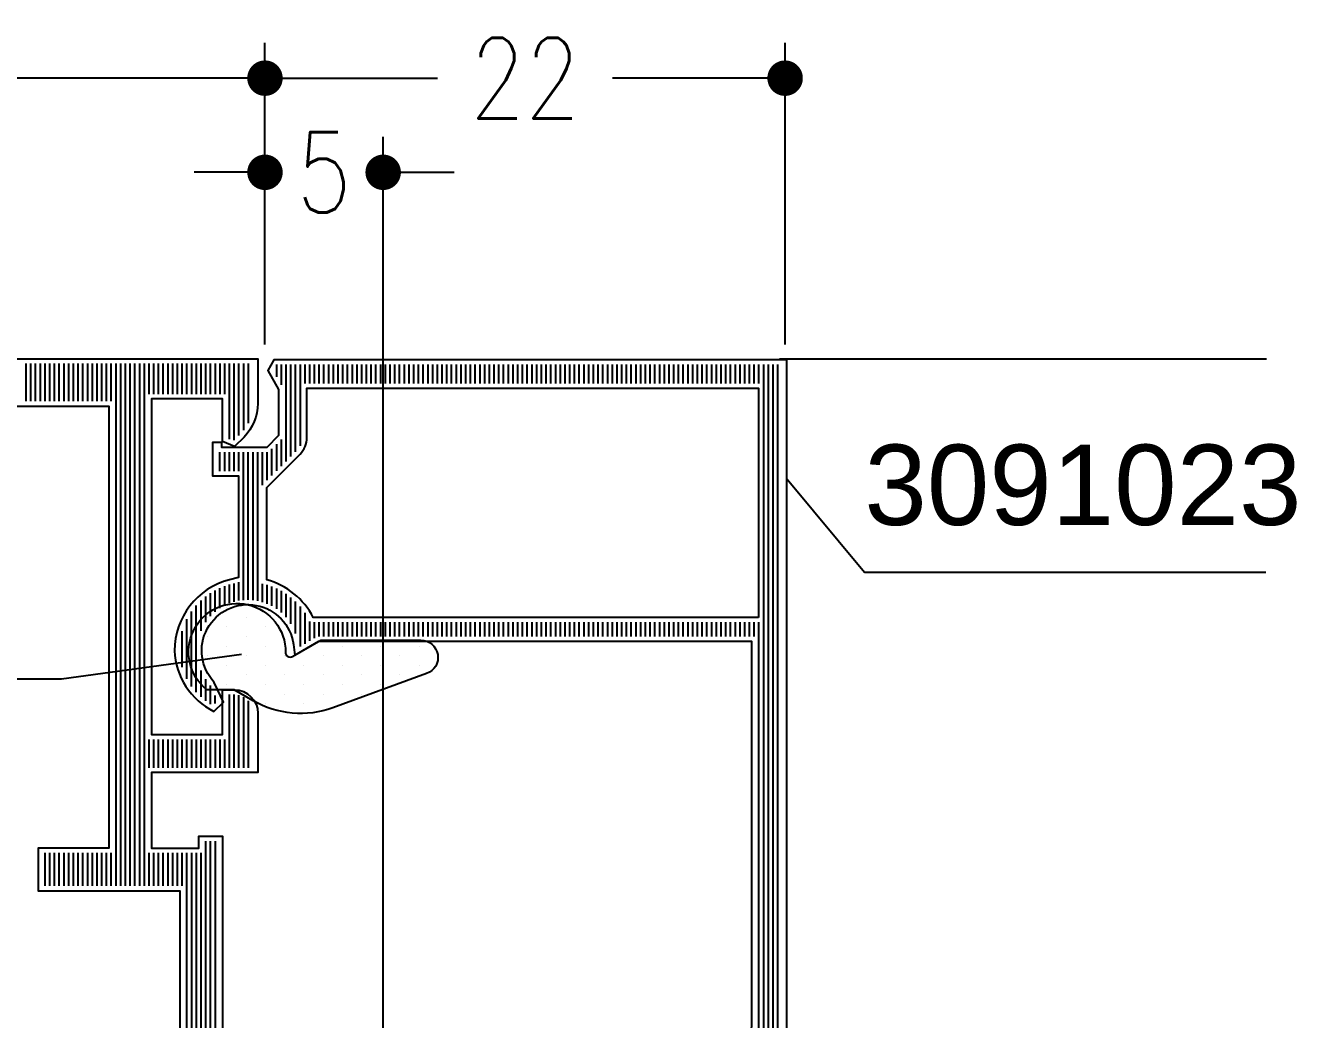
# Model space of a CAD drawing. Extents: x 14 to 627, y 30 to 279.
# Drawn here: x 40.8 to 67.68, y 85.3 to 106.33 of the extents above; entities that cross this region are included whole.
import ezdxf

# ---------------------------------------------------------------- set-up
doc = ezdxf.new("R2010")
doc.units = 0
doc.header["$LTSCALE"] = 6
doc.linetypes.add('AUSGEZOGEN', pattern=[0])
doc.layers.get('0').update_dxf_attribs({"color": 4, "linetype": 'CONTINUOUS'})
doc.layers.get('DEFPOINTS').update_dxf_attribs({"linetype": 'AUSGEZOGEN'})
for name, color, linetype in [('CONST18', 3, 'CONTINUOUS'), ('DICHT_PAR', 3, 'CONTINUOUS'), ('DICHT_SCH', 3, 'CONTINUOUS'), ('KH_NOR', 7, 'CONTINUOUS'), ('KH_SCH', 3, 'CONTINUOUS'), ('KN_NOR', 7, 'CONTINUOUS'), ('KN_SCH', 3, 'CONTINUOUS'), ('LLMASSE', 7, 'AUSGEZOGEN'), ('PNR', 7, 'CONTINUOUS')]:
    doc.layers.add(name, color=color, linetype=linetype)
doc.styles.get("Standard").update_dxf_attribs({"font": 'simplex.shx', "width": 0.8})
doc.styles.add('SWISSL', font='swissl.ttf')
doc.dimstyles.new('DOK-1ZU1-PUNKT', dxfattribs={"dimscale": 0, "dimtxt": 3, "dimasz": 1.5, "dimexe": 1.5, "dimexo": 0.6, "dimgap": 1.5, "dimtad": 0, "dimdsep": 46, "dimtxsty": 'Standard', "dimblk": 'PUNKT', "dimblk1": 'PUNKT', "dimblk2": 'PUNKT', "dimcen": 0, "dimclrd": 2, "dimclre": 2, "dimclrt": 7, "dimadec": 0, "dimazin": 0, "dimtfac": 0.7, "dimtdec": 4, "dimtofl": 0, "dimtmove": 0, "dimatfit": 3, "dimldrblk": 'PUNKT', "dimfxl": 1, "dimtolj": 1, "dimtzin": 0, "dimarcsym": 0})
doc.dimstyles.new('DOK-1ZU1-STRICH1', dxfattribs={"dimscale": 0, "dimtxt": 3, "dimasz": 1.5, "dimexe": 1.5, "dimexo": 0.6, "dimgap": 1.5, "dimtad": 0, "dimdsep": 46, "dimtxsty": 'Standard', "dimblk": 'PUNKT', "dimblk1": 'PUNKT', "dimblk2": 'PUNKT', "dimcen": 0, "dimclrd": 2, "dimclre": 2, "dimclrt": 7, "dimadec": 0, "dimazin": 0, "dimtfac": 0.7, "dimtdec": 4, "dimtofl": 0, "dimtmove": 0, "dimatfit": 3, "dimldrblk": 'PUNKT', "dimfxl": 1, "dimtolj": 1, "dimtzin": 0, "dimarcsym": 0})

# ---------------------------------------------------------------- blocks, each defined once
blk = doc.blocks.new('B-LL3091023')
at = {"layer": 'KN_SCH'}
h = blk.add_hatch(dxfattribs=at)
h.set_pattern_fill('_U', color=256, scale=0.2, style=0, pattern_type=0)
h.set_pattern_definition([(0, (-12.61524086824097, 13.02250327400434), (0, 0.2), [])])
edge = h.paths.add_edge_path()
edge.add_line((-0.2000000000508084, 21.80000000010276), (-0.2000000000002728, 0.4154700538897877))
edge.add_line((-0.2000000000002728, 0.4154700538897864), (-0.4500000000000046, 0.2711324865925331))
edge.add_line((-0.4500000000000046, 0.2711324865925331), (-1.192820323027558, 0.7000000000520148))
edge.add_line((-1.192820323027558, 0.7000000000520148), (-3.282842712474642, 0.7000000000520223))
edge.add_line((-3.282842712474642, 0.7000000000520223), (-3.900000000000007, 0.08284271252664044))
edge.add_line((-3.900000000000007, 0.08284271252664047), (-3.900000000000013, -2.099999999947969))
edge.add_line((-3.900000000000013, -2.099999999947969), (-3.700000000000003, -2.099999999947976))
edge.add_line((-3.700000000000001, -2.099999999952376), (-4.699999999974835, -2.099999999974347))
edge.add_line((-4.699999999974835, -2.099999999974347), (-4.700000000005605, -0.9999999999419789))
edge.add_line((-4.700000000005605, -0.9999999999419791), (-9.356532657103545, -1.000000000081714))
edge.add_line((-9.356532657103545, -1.000000000081714), (-9.492087073757995, -1.524999999012127))
edge.add_arc((-12.30000000000001, -0.7999999999479821), 2.900000000000001, 270.07901743651803, 345.52248783316634, ccw=False)
edge.add_arc((-12.18013563536853, -0.9023955340299898), 2.800000000000001, 209.2081415121933, 267.62840437548994, ccw=False)
edge.add_line((-14.62412332264705, -2.26874987475974), (-14.42924214632983, -2.069287902908246))
edge.add_line((-14.42924214632983, -2.069287902908246), (-13.75317870728195, -2.38454146193488))
edge.add_arc((-12.29999999921613, -0.8000000003222183), 2.150000000266381, 227.4761480923444, 442.3377443620211)
edge.add_line((-12.01333333336139, 1.330803187171447), (-12.16120394194022, 1.35069689423467))
edge.add_line((-12.16120394194022, 1.35069689423467), (-11.69999999999955, 2.149525554427094))
edge.add_line((-11.69999999999955, 2.149525554427095), (-11.70000000015551, 20.70000000020778))
edge.add_line((-11.70000000015551, 20.70000000020778), (-28.18578597814051, 20.70000000005208))
edge.add_arc((-28.18578597812918, 19.50000000005209), 1.199999999999996, 90.00000000054077, 134.9999999999997)
edge.add_line((-29.03431411555303, 20.34852813747595), (-31.79999954050232, 17.58284271252666))
edge.add_line((-31.79999954050232, 17.58284271252666), (-31.79999954050233, 16.71441194632815))
edge.add_arc((-33.59999895980678, 16.71441206424528), 1.799999419304456, 319.99994731550623, 359.9999962465799, ccw=False)
edge.add_line((-32.22112047092991, 15.5573934721695), (-33.14162906306896, 14.46037332601911))
edge.add_line((-33.14162906306897, 14.46037332601911), (-33.60125601057764, 14.84604548197373))
edge.add_line((-33.60125601057764, 14.84604548197373), (-32.39999954050234, 16.27764694336551))
edge.add_line((-32.39999954050234, 16.27764694336551), (-32.39999954050232, 17.70000000005204))
edge.add_line((-32.39999954050232, 17.70000000005204), (-33.57394863064956, 17.70000000005204))
edge.add_line((-33.57394863064956, 17.70000000005204), (-33.70205340977959, 17.96789280106483))
edge.add_arc((-34.71191328392486, 18.61610855635405), 1.200000262839086, 327.3041288734923, 390.0744969530656)
edge.add_line((-33.67346358042067, 19.2174594057805), (-33.37731379195502, 19.80000000005204))
edge.add_line((-33.37731379195502, 19.80000000005204), (-30.99999996572186, 19.80000000005204))
edge.add_line((-30.99999996572186, 19.80000000005204), (-31.00000030850324, 21.8000000000218))
edge.add_line((-31.00000030850324, 21.8000000000218), (-0.2000000000508066, 21.80000000010276))
edge = h.paths.add_edge_path(flags=16)
edge.add_line((-11.10000000015546, 20.99999999989506), (-11.09999999999899, 1.840075756540305))
edge.add_arc((-12.30000000000003, -0.7999999999480378), 2.900000000000001, 11.940543960609887, 65.55666457227989, ccw=False)
edge.add_line((-9.462747808177824, -0.19999999994798), (-5.314213562373069, -0.1999999999479796))
edge.add_line((-5.314213562373068, -0.1999999999479796), (-3.848528137423896, 1.265685425001232))
edge.add_arc((-3.282842712474652, 0.7000000000519995), 0.8000000000000005, 90.00000000000011, 135.0000000000005, ccw=False)
edge.add_line((-3.282842712474654, 1.500000000052001), (-1.000000000000002, 1.500000000052017))
edge.add_line((-1.000000000000002, 1.500000000052017), (-1.000000000000002, 21.00000000005524))
edge.add_line((-1.000000000000002, 21.00000000005524), (-11.10000000015546, 20.99999999989506))
at = {"layer": 'KN_NOR'}
for points in [[(-5.128164559664583e-11, 22.00000000010329), (0, 0.3000000000520193), (-0.4500000000000046, 0.04019237891668204), (-1.246410161513781, 0.5000000000520151), (-3.200000000000022, 0.5000000000520222), (-3.700000000000008, 5.202219210964643e-11), (-3.700000000000012, -1.899999999947976), (-3.500000000000002, -1.899999999947984), (-3.500000000000005, -2.299999999947982), (-4.89999999996924, -2.299999999978742), (-4.900000000000011, -1.199999999947981), (-9.201613323200721, -1.200000000077065), (-9.29843790668926, -1.574999999947981, -0.3419987131196461), (-12.30000000000001, -3.899999999947983, -0.2744091014474832), (-14.86887381829263, -2.233067162827286), (-14.4732145214778, -1.828107663836985), (-13.64001877441201, -2.216633221435945, 1.373175899949952), (-12.04000000000001, 1.132588937203426), (-12.48361182590432, 1.192270058415677), (-11.9, 2.203115392906721), (-11.90000000015383, 20.50000000020589), (-28.18578597812918, 20.50000000005208, 0.1989123673796576), (-28.89289275931572, 20.20710678123863), (-31.59999954050232, 17.50000000005204), (-31.59999954050232, 16.71441000005203, -0.1763269499999998), (-32.06791154050232, 15.42883600005203), (-33.11697754050232, 14.17860700005204), (-33.88302254050232, 14.82139400005204), (-32.59999954050232, 16.35044100005203), (-32.59999954050232, 17.50000000005204), (-33.70000054050233, 17.50000000005204), (-33.93351854050232, 17.98833300005202, 0.3394094402287316), (-33.90397054050233, 19.20537000005203), (-33.49999954050233, 20.00000000005204), (-31.2, 20.00000000005204), (-31.20000034278138, 22.00000000002127), (-5.128164559664583e-11, 22.00000000010329)], [(-10.90000000015383, 20.79999999989824), (-10.90000000000001, 1.965863337239819, -0.2134575926161298), (-9.30500417362566, 5.201997166359718e-11), (-5.39705627484769, 5.202041575280703e-11), (-3.989949493661205, 1.40710678123854, -0.1989123673796592), (-3.282842712474656, 1.700000000052001), (-1.200000000000001, 1.700000000052016), (-1.200000000000003, 20.80000000005207), (-10.90000000015383, 20.79999999989824)]]:
    blk.add_lwpolyline(points, format="xyb", close=True, dxfattribs=at)
blk = doc.blocks.new('PUNKT')
at = {"color": 0, "linetype": 'CONTINUOUS'}
blk.add_line((-0.5, 0), (-1, 0), dxfattribs=at)
at = {"color": 0, "linetype": 'CONTINUOUS', "const_width": 0.5}
blk.add_lwpolyline([(-0.25, 0, 1), (0.25, 0, 1)], format="xyb", close=True, dxfattribs=at)
blk = doc.blocks.new('*D81')
at = {"layer": 'DEFPOINTS', "color": 0}
for p in [(56.86336088438627, 105.2130763873326), (45.86336088433463, 99.57936959745764), (56.86336088438627, 99.27936959743194)]:
    blk.add_point(p, dxfattribs=at)
at = {"layer": 'LLMASSE', "color": 3, "lineweight": -2}
for p, q in [((45.86336088433463, 99.87936959745764), (45.86336088433463, 105.9630763873326)), ((56.86336088438627, 99.57936959743193), (56.86336088438627, 105.9630763873326)), ((46.61336088433463, 105.2130763873326), (49.51240850340807, 105.2130763873326)), ((56.11336088438627, 105.2130763873326), (53.21431326531282, 105.2130763873326))]:
    blk.add_line(p, q, dxfattribs=at)
at = {"layer": 'LLMASSE', "color": 3, "lineweight": -2, "xscale": 0.75, "yscale": 0.75, "zscale": 0.75, "rotation": 180}
blk.add_blockref('PUNKT', (45.86336088433463, 105.2130763873326), dxfattribs=at)
at = {"layer": 'LLMASSE', "color": 3, "lineweight": -2, "xscale": 0.75, "yscale": 0.75, "zscale": 0.75}
blk.add_blockref('PUNKT', (56.86336088438627, 105.2130763873326), dxfattribs=at)
at = {"layer": 'LLMASSE', "color": 3, "insert": (51.36336088436045, 105.2130763873326), "char_height": 1.7, "attachment_point": 5}
blk.add_mtext('\\A1;22', dxfattribs=at)
blk = doc.blocks.new('*X28')
at = {"color": 0}
for p, q in [((52.70001272721124, 41.6), (55.52916298948562, 41.6)), ((67.2795546581831, 41.6), (69.80001260591145, 41.6)), ((52.70001272722673, 41.40000000000001), (55.69283305030021, 41.40000000000001)), ((52.70001272724223, 41.2), (55.77460939651413, 41.2)), ((52.70001272725773, 41), (55.80001272727252, 41)), ((66.5585913710352, 41), (69.8000124241006, 41)), ((66.75859137103521, 41.2), (69.80001248470423, 41.2)), ((66.9728049334082, 41.40000000000001), (69.80001254530784, 41.40000000000001)), ((52.70001272727322, 40.8), (55.80001272732995, 40.8)), ((52.70001272728872, 40.6), (53.90001272725065, 40.6)), ((52.70001272730421, 40.40000000000001), (53.90001272725338, 40.40000000000001)), ((66.59222709861906, 40.8), (69.80001236349699, 40.8)), ((68.50001272724279, 40.6), (69.80001230289336, 40.6)), ((68.50001272726125, 40.40000000000001), (69.80001224228975, 40.40000000000001)), ((20.39999999999999, 40.2), (49.60001272727252, 40.2)), ((20.39999999999999, 40), (49.60001272727252, 40)), ((20.39999999999999, 39.8), (49.60001272727252, 39.8)), ((52.70001272731971, 40.2), (53.90001272725611, 40.2)), ((52.70001272733521, 40), (53.90001272725885, 40)), ((52.7000127273507, 39.8), (53.90001272726158, 39.8)), ((68.50001272727971, 40.2), (69.80001218168613, 40.2)), ((68.50001272729817, 40), (69.80001212108252, 40)), ((68.50001272731663, 39.8), (69.80001206047889, 39.8)), ((20.89999936363786, 39.6), (49.10001272726994, 39.6)), ((20.90000063637021, 39.40000000000001), (49.10001272727507, 39.40000000000001)), ((52.7000127273662, 39.6), (53.90001272726431, 39.6)), ((52.7000127273817, 39.40000000000001), (53.90001272726705, 39.40000000000001)), ((68.50001272733509, 39.6), (69.80001199987528, 39.6)), ((68.50001272735355, 39.40000000000001), (69.80001193927166, 39.40000000000001)), ((20.90000190910256, 39.2), (49.10001272728019, 39.2)), ((20.90000318183492, 39), (49.10001272728532, 39)), ((47.69995672727233, 38.8), (49.10001272729045, 38.8)), ((52.70001272739719, 39.2), (53.90001272726978, 39.2)), ((52.70001272741268, 39), (53.90001272727252, 39)), ((52.70001272742818, 38.8), (53.90001272727525, 38.8)), ((68.50001272737201, 39.2), (69.80001187866804, 39.2)), ((68.50001272739046, 39), (69.80001181806442, 39)), ((68.50001272740892, 38.8), (69.80001175746081, 38.8)), ((47.69995672727233, 38.6), (49.10001272729558, 38.6)), ((47.69995672727233, 38.40000000000001), (49.10001272730071, 38.40000000000001)), ((47.69995672727233, 38.2), (49.10001272730584, 38.2)), ((52.70001272744368, 38.6), (53.90001272727798, 38.6)), ((52.70001272745917, 38.40000000000001), (53.90001272728072, 38.40000000000001)), ((52.70001272747467, 38.2), (53.90001272728345, 38.2)), ((68.50001272742738, 38.6), (69.80001169685718, 38.6)), ((68.50001272744584, 38.40000000000001), (69.80001163625357, 38.40000000000001)), ((68.5000127274643, 38.2), (69.80001157564995, 38.2)), ((47.69995672727233, 38), (49.10001272731096, 38)), ((47.69995672727233, 37.8), (49.10001272731609, 37.8)), ((52.70001272749017, 38), (53.90001272728618, 38)), ((52.70001272750567, 37.8), (53.90001272728892, 37.8)), ((68.50001272748275, 38), (69.80001151504634, 38)), ((68.50001272750121, 37.8), (69.80001145444271, 37.8)), ((47.69995672727233, 37.6), (49.10001272732122, 37.6)), ((47.69995672727233, 37.4), (49.10001272732634, 37.4)), ((47.69995672727233, 37.2), (69.80001127263186, 37.2)), ((52.70001272752116, 37.6), (53.90001272729165, 37.6)), ((52.70001272753666, 37.4), (53.90001272729438, 37.4)), ((68.50001272751967, 37.6), (69.8000113938391, 37.6)), ((68.50001272753812, 37.4), (69.80001133323547, 37.4)), ((47.69995672727233, 37), (69.80001121202824, 37)), ((47.69995672727233, 36.8), (69.80001115142463, 36.8)), ((47.69995672727233, 36.6), (69.800011090821, 36.6)), ((47.69995672727233, 36.4), (69.80001103021739, 36.4)), ((47.69995672727233, 36.2), (69.80001096961377, 36.2)), ((47.69995672727233, 36), (69.80001090901015, 36)), ((47.69995672727233, 35.8), (49.10001272727235, 35.8)), ((47.69995672727233, 35.6), (49.10001272727236, 35.6)), ((68.19999999999999, 35.8), (69.80001084840653, 35.8)), ((68.19999999999999, 35.6), (69.80001078780292, 35.6)), ((47.69995672727233, 35.4), (49.10001272727236, 35.4)), ((47.69995672727233, 35.2), (49.10001272727237, 35.2)), ((47.69995672727233, 35), (49.10001272727238, 35)), ((68.19999999999999, 35.4), (69.8000107271993, 35.4)), ((68.19999999999999, 35.2), (69.80001066659568, 35.2)), ((68.19999999999999, 35), (69.80001060599206, 35)), ((47.69995672727233, 34.8), (49.10001272727239, 34.8)), ((47.69995672727233, 34.6), (49.10001272727239, 34.6)), ((68.19999999999999, 34.8), (69.80001054538845, 34.8)), ((68.19999999999999, 34.6), (69.80001048478482, 34.6)), ((47.69995672727233, 34.4), (49.10001272727241, 34.4)), ((47.69995672727233, 34.2), (49.10001272727241, 34.2)), ((47.69995672727233, 34), (49.10001272727242, 34)), ((68.19999999999999, 34.4), (69.80001042418121, 34.4)), ((68.19999999999999, 34.2), (69.8000103635776, 34.2)), ((68.19999999999999, 34), (69.80001030297397, 34)), ((47.69995672727233, 33.8), (49.10001272727243, 33.8)), ((47.69995672727233, 33.6), (49.10001272727244, 33.6)), ((47.69995672727233, 33.4), (49.10001272727244, 33.4)), ((68.19999999999999, 33.8), (69.80001024237036, 33.8)), ((68.19999999999999, 33.6), (69.80001018176674, 33.6)), ((68.19999999999999, 33.4), (69.80001012116313, 33.4)), ((47.69995672727233, 33.2), (49.10001272727245, 33.2)), ((47.69995672727233, 33), (49.10001272727246, 33)), ((68.19999999999999, 33.2), (69.8000100605595, 33.2)), ((68.19999999999999, 33), (69.80000999995589, 33)), ((68.19999999999999, 32.8), (69.80000993935226, 32.8)), ((68.19999999999999, 32.6), (69.80000987874865, 32.6)), ((68.19999999999999, 32.4), (69.80000981814503, 32.4)), ((68.19999999999999, 32.2), (69.80000975754142, 32.2))]:
    blk.add_line(p, q, dxfattribs=at)
blk = doc.blocks.new('B-LL132342')
at = {"layer": 'KH_NOR'}
blk.add_lwpolyline([(70.00000000035894, -5.12812308177072e-11), (70.0000127271187, 42.00000000015383), (68.10417578330677, 42, 0.198912367379658), (66.68996222093367, 41.41421356237309), (66.28788069291656, 41.01213203435596), (66.50001272727252, 40.5), (68.30001272725201, 40.50000000002051), (68.3000127275289, 37.49999999984617), (54.10001272729302, 37.49999999997949), (54.10001272725201, 40.49999999997949), (56.0000127274161, 40.49999999997949), (56.00001272727252, 41, 0.414213562373095), (55.00001272727252, 42), (52.50001272718023, 41.9999999999077), (52.5000127275289, 37.49999999984617), (49.30001272732379, 37.49999999994872), (49.30001272727251, 39.50000000000001), (49.80001272727252, 39.50000000000001), (49.80001272727252, 40.50000000000001), (20.19999999999999, 40.5)], format="xyb", dxfattribs=at)
blk.add_lwpolyline([(22.50001272727264, 3.299999999999767), (47.50000000000001, 3.3), (47.5, 9.299999999999955), (49.30005599999981, 9.299999999999955), (49.30005599999981, 6.300000000000068), (68, 6.300000000000054), (68, 35.69999999999993), (49.30001272727236, 35.70000000000005), (49.30001272727247, 32.70000000000005), (47.49995672727232, 32.70000000000005), (47.49995672727231, 38.7), (22.50001272727263, 38.7), (22.50001272727264, 3.299999999999767)], close=True, dxfattribs=at)
at = {"layer": 'KH_SCH'}
blk.add_blockref('*X28', (0, 0), dxfattribs=at)
blk = doc.blocks.new('*D83')
at = {"layer": 'DEFPOINTS', "color": 0}
for p in [(24.86336088423207, 105.2130763873326), (45.86336088433463, 102.0619382144233), (24.86336088423207, 99.27936323407776)]:
    blk.add_point(p, dxfattribs=at)
at = {"layer": 'LLMASSE', "color": 3, "lineweight": -2}
for p, q in [((24.86336088423207, 99.57936323407776), (24.86336088423207, 105.9630763873326)), ((45.86336088433463, 102.3619382144233), (45.86336088433463, 105.9630763873326)), ((25.61336088423207, 105.2130763873326), (33.51240850333097, 105.2130763873326)), ((45.11336088433463, 105.2130763873326), (37.21431326523572, 105.2130763873326))]:
    blk.add_line(p, q, dxfattribs=at)
at = {"layer": 'LLMASSE', "color": 3, "lineweight": -2, "xscale": 0.75, "yscale": 0.75, "zscale": 0.75, "rotation": 180}
blk.add_blockref('PUNKT', (24.86336088423207, 105.2130763873326), dxfattribs=at)
at = {"layer": 'LLMASSE', "color": 3, "lineweight": -2, "xscale": 0.75, "yscale": 0.75, "zscale": 0.75}
blk.add_blockref('PUNKT', (45.86336088433463, 105.2130763873326), dxfattribs=at)
at = {"layer": 'LLMASSE', "color": 3, "insert": (35.36336088428335, 105.2130763873326), "char_height": 1.7, "attachment_point": 5}
blk.add_mtext('\\A1;42', dxfattribs=at)
blk = doc.blocks.new('*D84')
at = {"layer": 'DEFPOINTS', "color": 0}
for p in [(45.86336088433463, 103.2222077037208), (45.86336088433463, 99.27936959745765), (48.36336088425776, 78.52934167315988)]:
    blk.add_point(p, dxfattribs=at)
at = {"layer": 'LLMASSE', "color": 3, "lineweight": -2}
for p, q in [((45.86336088433463, 99.57936959745764), (45.86336088433463, 103.9722077037208)), ((48.36336088425776, 78.82934167315987), (48.36336088425776, 103.9722077037208)), ((45.11336088433463, 103.2222077037208), (44.36336088433463, 103.2222077037208)), ((49.11336088425776, 103.2222077037208), (49.86336088425776, 103.2222077037208))]:
    blk.add_line(p, q, dxfattribs=at)
at = {"layer": 'LLMASSE', "color": 3, "lineweight": -2, "xscale": 0.75, "yscale": 0.75, "zscale": 0.75}
blk.add_blockref('PUNKT', (45.86336088433463, 103.2222077037208), dxfattribs=at)
at = {"layer": 'LLMASSE', "color": 3, "lineweight": -2, "xscale": 0.75, "yscale": 0.75, "zscale": 0.75, "rotation": 180}
blk.add_blockref('PUNKT', (48.36336088425776, 103.2222077037208), dxfattribs=at)
at = {"layer": 'LLMASSE', "color": 3, "insert": (47.11336088429619, 103.2222077037208), "char_height": 1.7, "attachment_point": 5}
blk.add_mtext('\\A1;5', dxfattribs=at)
blk = doc.blocks.new('*X17')
at = {"color": 0}
for p, q in [((2.4375, 9.75), (2.4375, 9.75)), ((3.25, 9.75), (3.25, 9.75)), ((2.03125, 8.9375), (2.03125, 8.9375)), ((2.84375, 8.9375), (2.84375, 8.9375)), ((1.625, 8.125), (1.625, 8.125)), ((2.4375, 8.125), (2.4375, 8.125)), ((3.25, 8.125), (3.25, 8.125)), ((1.21875, 7.3125), (1.21875, 7.3125)), ((2.03125, 7.3125), (2.03125, 7.3125)), ((2.84375, 7.3125), (2.84375, 7.3125)), ((0.8125, 6.5), (0.8125, 6.5)), ((1.625, 6.5), (1.625, 6.5)), ((2.4375, 6.5), (2.4375, 6.5)), ((3.25, 6.5), (3.25, 6.5)), ((1.21875, 5.6875), (1.21875, 5.6875)), ((2.03125, 5.6875), (2.03125, 5.6875)), ((2.84375, 5.6875), (2.84375, 5.6875)), ((0.8125, 4.875), (0.8125, 4.875)), ((1.625, 4.875), (1.625, 4.875)), ((2.4375, 4.875), (2.4375, 4.875)), ((1.21875, 4.0625), (1.21875, 4.0625)), ((2.03125, 4.0625), (2.03125, 4.0625)), ((2.84375, 4.0625), (2.84375, 4.0625)), ((0.8125, 3.25), (0.8125, 3.25)), ((1.625, 3.25), (1.625, 3.25)), ((2.4375, 3.25), (2.4375, 3.25)), ((3.25, 3.25), (3.25, 3.25)), ((4.0625, 3.25), (4.0625, 3.25)), ((1.21875, 2.4375), (1.21875, 2.4375)), ((2.03125, 2.4375), (2.03125, 2.4375)), ((2.84375, 2.4375), (2.84375, 2.4375)), ((3.65625, 2.4375), (3.65625, 2.4375)), ((4.46875, 2.4375), (4.46875, 2.4375)), ((1.625, 1.625), (1.625, 1.625)), ((2.4375, 1.625), (2.4375, 1.625)), ((3.25, 1.625), (3.25, 1.625)), ((4.0625, 1.625), (4.0625, 1.625)), ((4.875, 1.625), (4.875, 1.625)), ((2.03125, 0.8125), (2.03125, 0.8125)), ((2.84375, 0.8125), (2.84375, 0.8125)), ((3.65625, 0.8125), (3.65625, 0.8125)), ((4.46875, 0.8125), (4.46875, 0.8125))]:
    blk.add_line(p, q, dxfattribs=at)
blk = doc.blocks.new('B-LL197112')
at = {"layer": 'DICHT_PAR'}
blk.add_lwpolyline([(1.4, 0.768, 1.597325), (2.982, 4.1, -0.580267), (2.807, 4.4), (3.5, 5.6), (3.5, 9.818999999999999, 0.8391), (2.081, 10.069), (0.638, 6.103, 0.221695), (0.9329999999999999, 2.735), (1.4, 1.925), (1.4, 0.768)], format="xyb", dxfattribs=at)
at = {"layer": 'DICHT_SCH'}
blk.add_blockref('*X17', (0, 0), dxfattribs=at)

msp = doc.modelspace()

# ---------------------------------------------------------------- linework, layer by layer
at = {"layer": 'CONST18'}
msp.add_lwpolyline([(56.74445199508791, 99.27936959735602), (67.04166283082124, 99.279369597356)], dxfattribs=at)
at = {"layer": 'PNR', "color": 3}
for points in [[(56.9077464529832, 96.73330282514537), (58.54069965874756, 94.76341304250157), (67.03205830056568, 94.76341304250157)], [(45.36336088420649, 93.02750216713562), (41.56336088420649, 92.50573410832797), (31.95828145311179, 92.50573410832797)]]:
    msp.add_lwpolyline(points, dxfattribs=at)

# ---------------------------------------------------------------- block references
at = {"xscale": -0.5, "yscale": 0.5, "zscale": 0.5, "rotation": 270}
for name, p in [('B-LL132342', (24.71336088460919, 64.27936330631886)), ('B-LL197112', (44.24731163551621, 91.57934166987818))]:
    msp.add_blockref(name, p, dxfattribs=at)
at = {"layer": 'LLMASSE', "xscale": -0.5, "yscale": 0.5, "zscale": 0.5, "rotation": 270}
msp.add_blockref('B-LL3091023', (45.90049138903113, 99.25527432749728), dxfattribs=at)

# ---------------------------------------------------------------- texts
at = {"layer": 'PNR', "color": 10, "style": 'SWISSL'}
msp.add_text('3091023', height=1.7, dxfattribs=at).set_placement((58.54069965874756, 95.76341304250157))

# ---------------------------------------------------------------- dimensions: what is measured, and where the dimension line sits
at = {"layer": 'LLMASSE'}
for base, p1, p2, dimstyle, picture, middle in [((24.86336088423207, 105.2130763873326), (45.86336088433463, 102.0619382144233), (24.86336088423207, 99.27936323407776), 'DOK-1ZU1-PUNKT', '*D83', (35.36336088428335, 105.2130763873326)), ((56.86336088438627, 105.2130763873326), (45.86336088433463, 99.57936959745764), (56.86336088438627, 99.27936959743194), 'DOK-1ZU1-STRICH1', '*D81', (51.36336088436045, 105.2130763873326)), ((45.86336088433463, 103.2222077037208), (48.36336088425776, 78.52934167315988), (45.86336088433463, 99.27936959745765), 'DOK-1ZU1-PUNKT', '*D84', (47.11336088429619, 103.2222077037208))]:
    dim = msp.add_linear_dim(base=base, p1=p1, p2=p2, dimstyle=dimstyle, override={"dimscale": 0.5, "dimtxt": 3.4, "dimlfac": 2, "dimclrd": 3, "dimclre": 3, "dimclrt": 3}, dxfattribs=at)
    dim.commit()
    dim.dimension.update_dxf_attribs({"geometry": picture, "text_midpoint": middle, "dimtype": 160})

doc.saveas('drawing.dxf')
